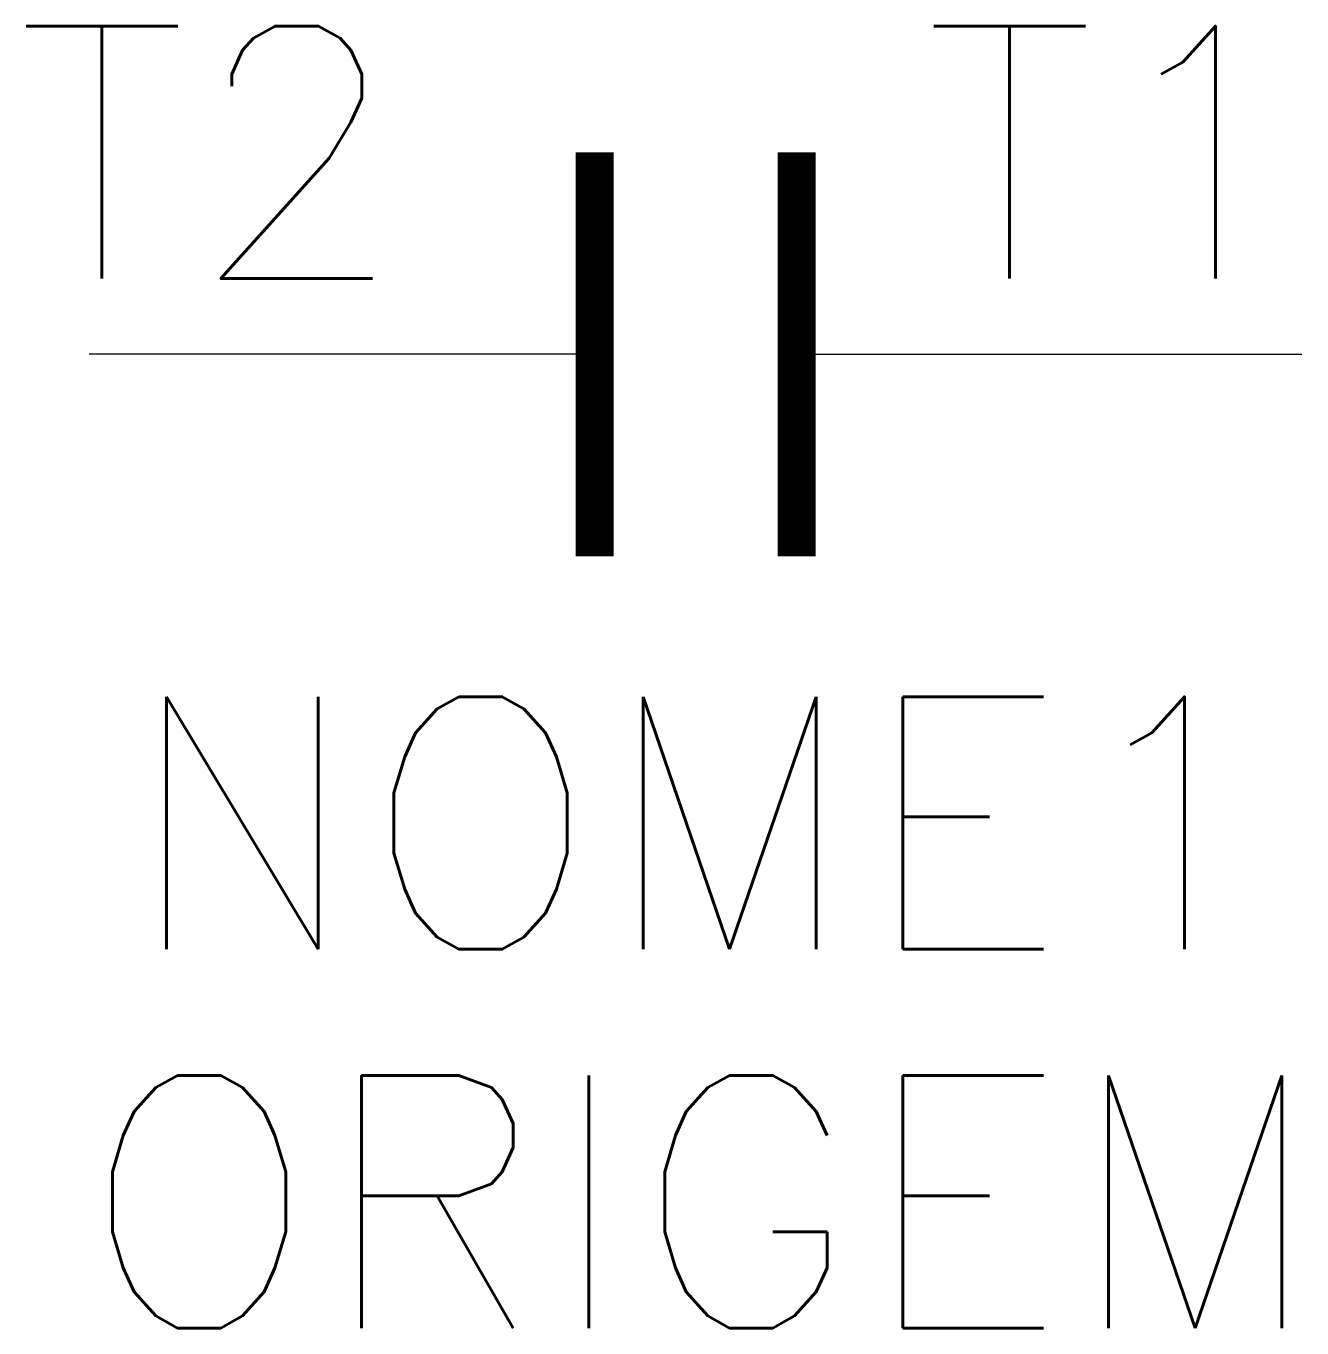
# Model space of a CAD drawing. Extents: x 184.7 to 194.8, y 182.2 to 192.5.
import ezdxf
from ezdxf.enums import TextEntityAlignment as Align

# ---------------------------------------------------------------- set-up
doc = ezdxf.new("R2010")
doc.units = 0
doc.header["$MEASUREMENT"] = 0
doc.layers.get('0').update_dxf_attribs({"linetype": 'CONTINUOUS'})
doc.styles.add('ROMANS', font='romans')

msp = doc.modelspace()

# ---------------------------------------------------------------- linework, layer by layer
for p, q in [((189.212, 189.933), (185.212, 189.933)), ((190.812, 189.933), (194.812, 189.933))]:
    msp.add_line(p, q)
at = {"color": 5, "const_width": 0.3}
for points in [[(189.212, 188.333), (189.212, 191.533)], [(190.812, 188.333), (190.812, 191.533)]]:
    msp.add_lwpolyline(points, dxfattribs=at)

# ---------------------------------------------------------------- texts
at = {"style": 'ROMANS'}
msp.add_attdef('T2', text='', height=2, dxfattribs=at).set_placement((187.712, 189.933), align=Align.BOTTOM_RIGHT)
msp.add_attdef('T1', text='', height=2, dxfattribs=at).set_placement((191.812, 189.933), align=Align.BOTTOM_LEFT)
at = {"color": 7, "lineweight": -3, "style": 'ROMANS'}
for tag, text, p in [('NOME1', '', (190.067, 186.221)), ('ORIGEM', 'ORIGEM', (190.067, 183.221))]:
    msp.add_attdef(tag, text=text, height=2, dxfattribs=at).set_placement(p, align=Align.MIDDLE_CENTER)

doc.saveas('drawing.dxf')
